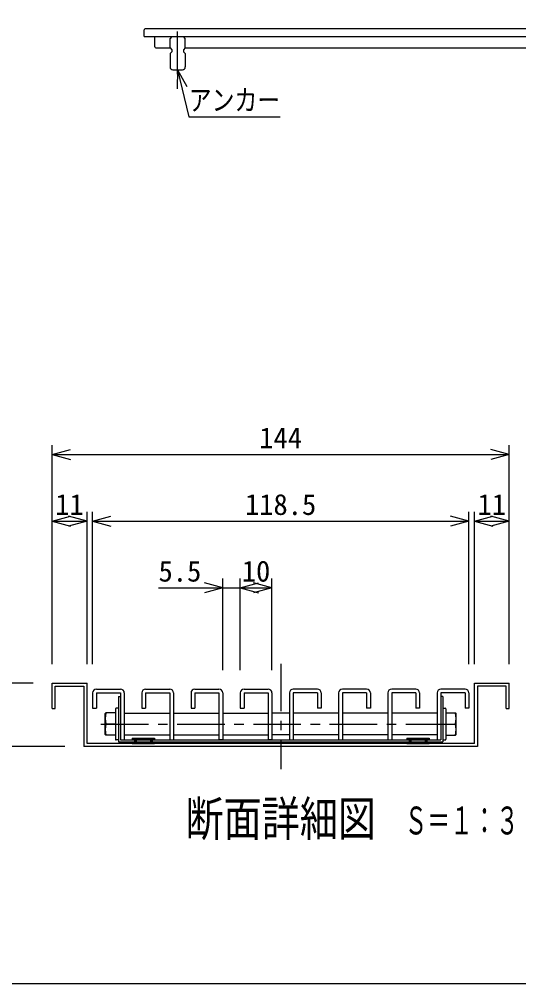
# Model space of a CAD drawing. Units: millimetres, scale not verified, with parts at other scales. Extents: x -1365 to 1365, y -930 to 870.
# Drawn here: x -640 to -115, y -930 to 83 of the extents above; entities that cross this region are included whole.
import ezdxf
from ezdxf.enums import TextEntityAlignment as Align

# ---------------------------------------------------------------- set-up
doc = ezdxf.new("R2010")
doc.units = ezdxf.units.MM
doc.header["$LTSCALE"] = 10
doc.linetypes.add('CHAIN1', pattern=[8, 5, -1, 1, -1])
for name, color, linetype in [('0-0_計極細', 2, 'Continuous'), ('0-1_計細線', 3, 'Continuous'), ('0-5_寸法線', 7, 'Continuous'), ('0-7_枠細線', 5, 'Continuous'), ('0-8_枠中線', 5, 'Continuous'), ('1-2_極細2', 2, 'Continuous'), ('1-3_細線2', 4, 'Continuous'), ('1-5_寸法2', 7, 'Continuous')]:
    doc.layers.add(name, color=color, linetype=linetype)
doc.styles.add('ＭＳ ゴシック', font='')
doc.styles.get('ＭＳ ゴシック').set_extended_font_data('MS Gothic')

msp = doc.modelspace()

# ---------------------------------------------------------------- linework, layer by layer
at = {"layer": '0-0_計極細', "linetype": 'CHAIN1'}
msp.add_line((-473.39, 25.23), (-473.39, 70.28), dxfattribs=at)
at = {"layer": '0-1_計細線'}
for p, q in [((-508.39, 65.02), (-508.39, 72.02)), ((-508.39, 65.02), (307.61, 65.02)), ((-497.39, 54.02), (-497.39, 65.02)), ((-479.39, 65.01), (-481.39, 63.01)), ((-481.39, 53.01), (-481.39, 63.01)), ((-479.39, 65.01), (-467.39, 65.01)), ((-465.39, 63.01), (-467.39, 65.01)), ((-465.39, 53.01), (-465.39, 63.01)), ((-496.39, 53.02), (-481.39, 53.02)), ((-481.39, 53.01), (-479.39, 51.01)), ((-479.39, 51.01), (-479.39, 49.01)), ((-465.39, 53.01), (-467.39, 51.01)), ((-467.39, 51.01), (-467.39, 49.01)), ((-465.39, 53.02), (-68.39, 53.02)), ((-479.39, 49.01), (-481.39, 47.01)), ((-481.39, 47.01), (-481.39, 33.01)), ((-467.39, 49.01), (-465.39, 47.01)), ((-465.39, 47.01), (-465.39, 33.01)), ((-478.39, 30.01), (-468.39, 30.01))]:
    msp.add_line(p, q, dxfattribs=at)
msp.add_lwpolyline([(386.61, 73.02), (377.61, 73.02), (-507.39, 73.02)], dxfattribs=at)
for centre, radius, start, end in [((-507.39, 72.02), 1, 90, 180), ((-496.39, 54.02), 1, 180, 270), ((-478.39, 33.01), 3, 180, 270), ((-468.39, 33.01), 3, 270, 360)]:
    msp.add_arc(centre, radius, start, end, dxfattribs=at)
at = {"layer": '0-5_寸法線'}
for q in [(-474, 10.02), (-463.92, 12.39)]:
    msp.add_line((-473.39, 30.01), q, dxfattribs=at)
msp.add_lwpolyline([(-473.39, 30.01), (-461.75, -19.42), (-365.75, -19.42)], dxfattribs=at)
at = {"layer": '0-8_枠中線'}
msp.add_lwpolyline([(-1365, -930), (-1365, 870), (1365, 870), (1365, -930)], close=True, dxfattribs=at)
at = {"layer": '1-2_極細2', "linetype": 'CHAIN1'}
for p, q in [((-365.21, -593.83), (-365.21, -704.62)), ((-553.92, -657.22), (-175.42, -657.22))]:
    msp.add_line(p, q, dxfattribs=at)
at = {"layer": '1-2_極細2'}
for p, q in [((-601.88, -617.55), (-571.88, -617.55)), ((-601.88, -640.88), (-601.88, -617.55)), ((-571.88, -617.55), (-571.88, -680.88)), ((-161.88, -614.22), (-125.21, -614.22)), ((-161.88, -677.55), (-161.88, -614.22)), ((-128.54, -617.55), (-158.54, -617.55)), ((-158.54, -617.55), (-158.54, -680.88)), ((-128.54, -640.88), (-128.54, -617.55)), ((-125.21, -640.88), (-125.21, -614.22)), ((-535.38, -628.22), (-533.38, -628.22)), ((-535.38, -628.22), (-535.38, -675.88)), ((-195.04, -628.22), (-197.04, -628.22)), ((-195.04, -628.22), (-195.04, -675.88)), ((-605.21, -640.88), (-601.88, -640.88)), ((-128.54, -640.88), (-125.21, -640.88)), ((-538.7, -657.22), (-548.71, -657.22)), ((-191.72, -657.22), (-181.71, -657.22)), ((-535.38, -675.88), (-195.04, -675.88)), ((-533.38, -673.88), (-197.04, -673.88)), ((-521.04, -672.22), (-521.04, -673.88)), ((-521.04, -672.22), (-497.71, -672.22)), ((-521.04, -673), (-497.71, -673)), ((-521.04, -675.88), (-521.04, -677.55)), ((-521.04, -676), (-497.71, -676)), ((-521.04, -677), (-497.71, -677)), ((-521.04, -677.55), (-497.71, -677.55)), ((-518.54, -673.88), (-518.54, -675.88)), ((-518.54, -674), (-516.88, -674)), ((-518.54, -675), (-516.88, -675)), ((-516.88, -673.88), (-516.88, -675.88)), ((-501.88, -673.88), (-501.88, -675.88)), ((-501.88, -674), (-500.21, -674)), ((-501.88, -675), (-500.21, -675)), ((-500.21, -673.88), (-500.21, -675.88)), ((-497.71, -672.22), (-497.71, -673.88)), ((-497.71, -675.88), (-497.71, -677.55)), ((-232.71, -672.22), (-232.71, -673.88)), ((-232.71, -672.22), (-209.38, -672.22)), ((-232.71, -673), (-209.38, -673)), ((-232.71, -675.88), (-232.71, -677.55)), ((-232.71, -676), (-209.38, -676)), ((-232.71, -677), (-209.38, -677)), ((-232.71, -677.55), (-209.38, -677.55)), ((-230.21, -673.88), (-230.21, -675.88)), ((-230.21, -674), (-228.54, -674)), ((-230.21, -675), (-228.54, -675)), ((-228.54, -673.88), (-228.54, -675.88)), ((-213.54, -673.88), (-213.54, -675.88)), ((-213.54, -674), (-211.88, -674)), ((-213.54, -675), (-211.88, -675)), ((-211.88, -673.88), (-211.88, -675.88)), ((-209.38, -672.22), (-209.38, -673.88)), ((-209.38, -675.88), (-209.38, -677.55)), ((-158.54, -680.88), (-571.88, -680.88))]:
    msp.add_line(p, q, dxfattribs=at)
for points in [[(-605.21, -640.88), (-605.21, -614.22), (-568.54, -614.22)], [(-161.88, -677.55), (-568.54, -677.55), (-568.54, -614.22)]]:
    msp.add_lwpolyline(points, dxfattribs=at)
for centre, start, end in [((-523.52, -651.38), 166.96433, 193.03802), ((-206.9, -651.38), 346.96198, 13.03567), ((-523.52, -663.05), 166.96198, 193.03567), ((-206.9, -663.05), 346.96433, 13.03802)]:
    msp.add_arc(centre, 25.86, start, end, dxfattribs=at)
at = {"layer": '1-3_細線2'}
for p, q in [((-562.71, -624.55), (-562.71, -640.55)), ((-558.71, -620.55), (-533.38, -620.55)), ((-558.71, -624.55), (-533.38, -624.55)), ((-558.71, -624.55), (-558.71, -640.55)), ((-533.38, -624.55), (-533.38, -673.88)), ((-529.38, -624.55), (-529.38, -673.88)), ((-511.04, -624.55), (-511.04, -640.55)), ((-507.04, -620.55), (-481.71, -620.55)), ((-507.04, -624.55), (-507.04, -640.55)), ((-477.71, -624.55), (-477.71, -673.88)), ((-459.38, -624.55), (-459.38, -640.55)), ((-455.38, -620.55), (-430.04, -620.55)), ((-455.38, -624.55), (-455.38, -640.55)), ((-426.04, -624.55), (-426.04, -673.88)), ((-407.71, -624.55), (-407.71, -640.55)), ((-403.71, -620.55), (-378.38, -620.55)), ((-403.71, -624.55), (-403.71, -640.55)), ((-374.38, -624.55), (-374.38, -673.88)), ((-356.04, -624.55), (-356.04, -673.88)), ((-326.71, -620.55), (-352.04, -620.55)), ((-326.71, -624.55), (-326.71, -640.55)), ((-322.71, -624.55), (-322.71, -640.55)), ((-304.38, -624.55), (-304.38, -673.88)), ((-275.04, -620.55), (-300.38, -620.55)), ((-275.04, -624.55), (-275.04, -640.55)), ((-271.04, -624.55), (-271.04, -640.55)), ((-252.71, -624.55), (-252.71, -673.88)), ((-223.38, -620.55), (-248.71, -620.55)), ((-223.38, -624.55), (-248.71, -624.55)), ((-248.71, -624.55), (-248.71, -673.88)), ((-223.38, -624.55), (-223.38, -640.55)), ((-219.38, -624.55), (-219.38, -640.55)), ((-201.04, -624.55), (-201.04, -673.88)), ((-171.71, -620.55), (-197.04, -620.55)), ((-197.04, -624.55), (-197.04, -673.88)), ((-171.71, -624.55), (-197.04, -624.55)), ((-171.71, -624.55), (-171.71, -640.55)), ((-167.71, -624.55), (-167.71, -640.55)), ((-562.71, -640.55), (-558.71, -640.55)), ((-549.38, -668.22), (-549.38, -646.22)), ((-538.7, -645.55), (-548.71, -645.55)), ((-538.7, -641.22), (-538.7, -658.88)), ((-535.38, -640.55), (-538.03, -640.55)), ((-529.38, -645.72), (-481.71, -645.72)), ((-511.04, -640.55), (-507.04, -640.55)), ((-477.71, -645.72), (-430.04, -645.72)), ((-459.38, -640.55), (-455.38, -640.55)), ((-426.04, -645.72), (-378.38, -645.72)), ((-407.71, -640.55), (-403.71, -640.55)), ((-356.04, -645.72), (-374.38, -645.72)), ((-304.38, -645.72), (-352.04, -645.72)), ((-322.71, -640.55), (-326.71, -640.55)), ((-252.71, -645.72), (-300.38, -645.72)), ((-271.04, -640.55), (-275.04, -640.55)), ((-201.04, -645.72), (-248.71, -645.72)), ((-219.38, -640.55), (-223.38, -640.55)), ((-195.04, -640.55), (-192.39, -640.55)), ((-191.72, -641.22), (-191.72, -673.22)), ((-191.72, -645.55), (-181.71, -645.55)), ((-181.04, -668.22), (-181.04, -646.22)), ((-167.71, -640.55), (-171.71, -640.55)), ((-197.04, -648.6), (-197.04, -661.83)), ((-538.7, -658.88), (-538.7, -673.22)), ((-538.7, -668.88), (-548.71, -668.88)), ((-535.38, -673.88), (-538.03, -673.88)), ((-533.38, -673.88), (-529.38, -673.88)), ((-529.38, -668.72), (-481.71, -668.72)), ((-481.71, -673.88), (-477.71, -673.88)), ((-477.71, -668.72), (-430.04, -668.72)), ((-426.04, -673.88), (-430.04, -673.88)), ((-426.04, -668.72), (-378.38, -668.72)), ((-374.38, -673.88), (-378.38, -673.88)), ((-356.04, -668.72), (-374.38, -668.72)), ((-356.04, -673.88), (-352.04, -673.88)), ((-304.38, -668.72), (-352.04, -668.72)), ((-304.38, -673.88), (-300.38, -673.88)), ((-252.71, -668.72), (-300.38, -668.72)), ((-252.71, -673.88), (-248.71, -673.88)), ((-201.04, -668.72), (-248.71, -668.72)), ((-201.04, -673.88), (-197.04, -673.88)), ((-195.04, -673.88), (-192.39, -673.88)), ((-191.72, -668.88), (-181.71, -668.88))]:
    msp.add_line(p, q, dxfattribs=at)
for points in [[(-507.04, -624.55), (-481.71, -624.55), (-481.71, -673.88)], [(-455.38, -624.55), (-430.04, -624.55), (-430.04, -673.88)], [(-403.71, -624.55), (-378.38, -624.55), (-378.38, -673.88)], [(-326.71, -624.55), (-352.04, -624.55), (-352.04, -673.88)], [(-275.04, -624.55), (-300.38, -624.55), (-300.38, -673.88)]]:
    msp.add_lwpolyline(points, dxfattribs=at)
for centre, radius, start, end in [((-558.71, -624.55), 4, 90, 180), ((-533.38, -624.55), 4, 0, 90), ((-507.04, -624.55), 4, 90, 180), ((-481.71, -624.55), 4, 0, 90), ((-455.38, -624.55), 4, 90, 180), ((-430.04, -624.55), 4, 0, 90), ((-403.71, -624.55), 4, 90, 180), ((-378.38, -624.55), 4, 0, 90), ((-352.04, -624.55), 4, 90, 180), ((-326.71, -624.55), 4, 0, 90), ((-300.38, -624.55), 4, 90, 180), ((-275.04, -624.55), 4, 0, 90), ((-248.71, -624.55), 4, 90, 180), ((-223.38, -624.55), 4, 0, 90), ((-197.04, -624.55), 4, 90, 180), ((-171.71, -624.55), 4, 0, 90), ((-548.71, -646.22), 0.667, 90, 180), ((-538.03, -641.22), 0.667, 90, 180), ((-192.39, -641.22), 0.667, 0, 90), ((-181.71, -646.22), 0.667, 0, 90), ((-548.71, -668.22), 0.667, 180, 270), ((-181.71, -668.22), 0.667, 270, 360), ((-538.03, -673.22), 0.667, 180, 270), ((-192.39, -673.22), 0.667, 270, 360)]:
    msp.add_arc(centre, radius, start, end, dxfattribs=at)
at = {"layer": '1-5_寸法2'}
for p, q in [((-605.21, -594.22), (-605.21, -364.22)), ((-125.21, -594.22), (-125.21, -364.22)), ((-605.21, -374.22), (-585.89, -369.04)), ((-605.21, -374.22), (-585.89, -379.39)), ((-605.21, -374.22), (-125.21, -374.22)), ((-125.21, -374.22), (-144.53, -369.04)), ((-125.21, -374.22), (-144.53, -379.39)), ((-605.21, -594.22), (-605.21, -434.22)), ((-568.54, -594.22), (-568.54, -434.22)), ((-562.71, -594.22), (-562.71, -434.22)), ((-167.71, -594.22), (-167.71, -434.22)), ((-161.88, -594.22), (-161.88, -434.22)), ((-125.21, -594.22), (-125.21, -434.22)), ((-605.21, -444.22), (-585.89, -439.04)), ((-605.21, -444.22), (-585.89, -449.39)), ((-605.21, -444.22), (-568.54, -444.22)), ((-568.54, -444.22), (-587.86, -439.04)), ((-568.54, -444.22), (-587.86, -449.39)), ((-562.71, -444.22), (-543.39, -439.04)), ((-562.71, -444.22), (-543.39, -449.39)), ((-562.71, -444.22), (-167.71, -444.22)), ((-167.71, -444.22), (-187.03, -439.04)), ((-167.71, -444.22), (-187.03, -449.39)), ((-161.88, -444.22), (-142.56, -439.04)), ((-161.88, -444.22), (-142.56, -449.39)), ((-161.88, -444.22), (-125.21, -444.22)), ((-125.21, -444.22), (-144.53, -439.04)), ((-125.21, -444.22), (-144.53, -449.39)), ((-426.04, -600.55), (-426.04, -504.22)), ((-407.71, -600.55), (-407.71, -504.22)), ((-374.38, -600.55), (-374.38, -504.22)), ((-493.44, -514.22), (-407.71, -514.22)), ((-426.04, -514.22), (-445.36, -509.04)), ((-426.04, -514.22), (-445.36, -519.39)), ((-407.71, -514.22), (-388.39, -509.04)), ((-407.71, -514.22), (-388.39, -519.39)), ((-407.71, -514.22), (-374.38, -514.22)), ((-374.38, -514.22), (-393.7, -509.04)), ((-374.38, -514.22), (-393.7, -519.39)), ((-625.21, -614.22), (-715.21, -614.22)), ((-591.88, -680.88), (-715.21, -680.88))]:
    msp.add_line(p, q, dxfattribs=at)

# ---------------------------------------------------------------- texts
at = {"layer": '0-5_寸法線', "style": 'ＭＳ ゴシック', "width": 0.8}
msp.add_text('アンカー', height=21.99, dxfattribs=at).set_placement((-461.75, -19.42), align=Align.BOTTOM_LEFT)
at = {"layer": '0-7_枠細線', "style": 'ＭＳ ゴシック'}
for s, height, width, p in [('断面詳細図', 36.66, 0.8, (-465.21, -785.99)), ('Ｓ＝１：３', 29.33, 0.6, (-235.31, -782.04))]:
    msp.add_text(s, height=height, dxfattribs=dict(at, width=width)).set_placement(p, align=Align.BOTTOM_LEFT)
at = {"layer": '1-5_寸法2', "style": 'ＭＳ ゴシック'}
for s, p in [('144', (-387.71, -374.22)), ('11', (-601.88, -444.22)), ('118.5', (-402.71, -444.22)), ('11', (-158.54, -444.22)), ('10', (-406.04, -514.22)), ('5.5', (-493.44, -514.22))]:
    msp.add_text(s, height=21.99, dxfattribs=at).set_placement(p, align=Align.BOTTOM_LEFT)

doc.saveas('drawing.dxf')
